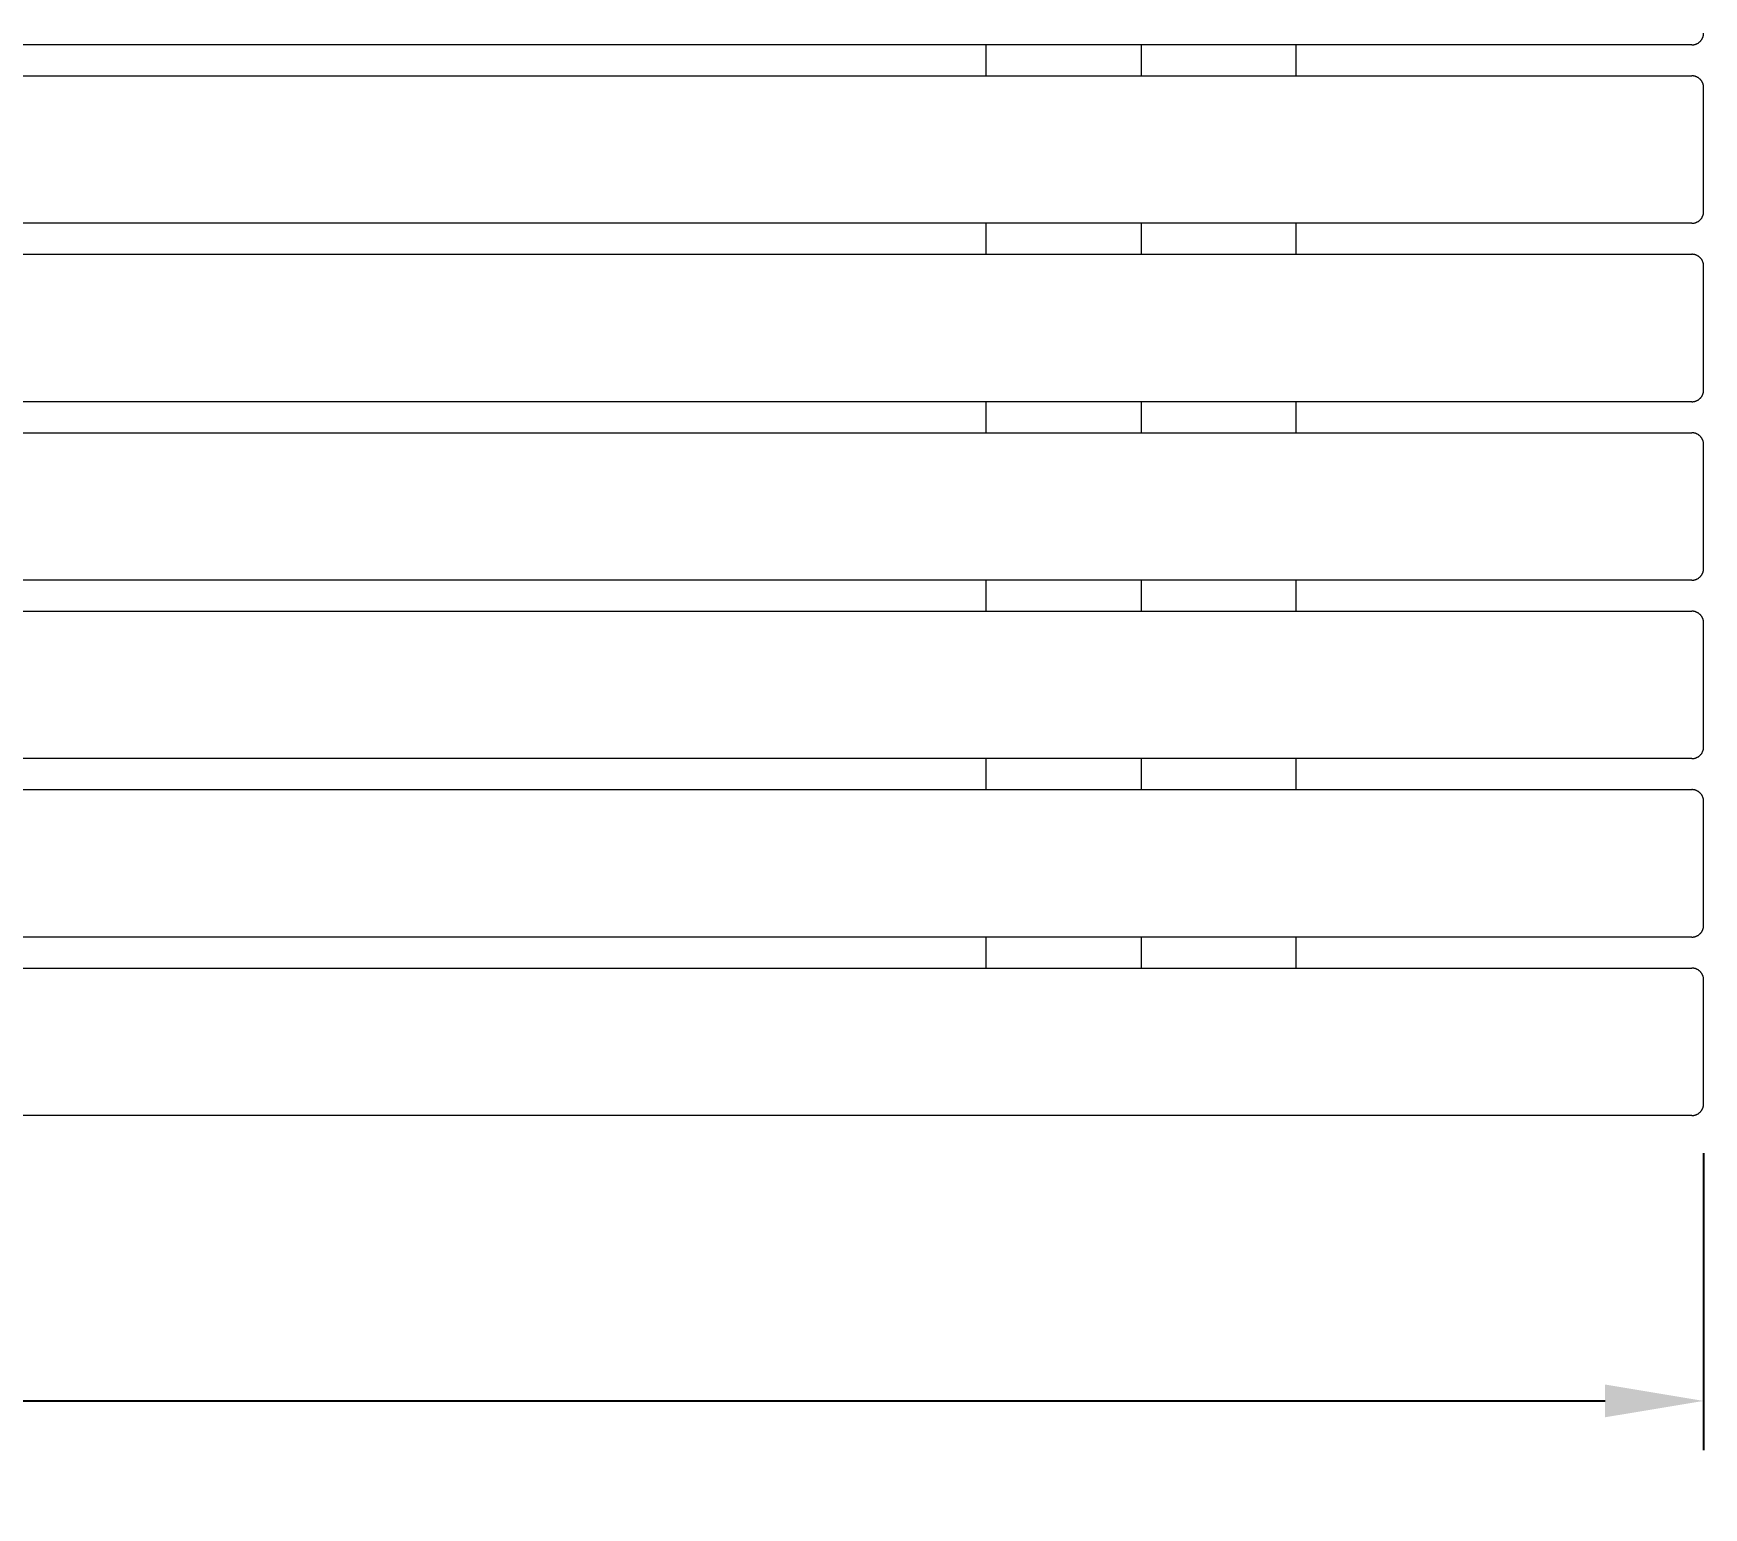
# Model space of a CAD drawing. Header units: inches. Extents: x -14 to 166, y -2 to 100.
# Drawn here: x 56.2 to 73.15, y -1.57 to 13.39 of the extents above; entities that cross this region are included whole.
import ezdxf

# ---------------------------------------------------------------- set-up
doc = ezdxf.new("R2010")
doc.units = ezdxf.units.IN
doc.layers.add('ZANO_R', color=7, linetype='Continuous', lineweight=0)
doc.layers.add('ZANO_W', color=1, linetype='Continuous', lineweight=0)
doc.styles.get("Standard").update_dxf_attribs({"font": 'arial.ttf'})
doc.dimstyles.new('amerykanie', dxfattribs={"dimtxt": 50, "dimasz": 50, "dimexe": 0.5, "dimexo": 0.5, "dimgap": 1, "dimtad": 1, "dimdec": 0, "dimzin": 0, "dimlunit": 5, "dimtxsty": 'Standard', "dimcen": 0.09, "dimclrd": 1, "dimclre": 1, "dimclrt": 1, "dimazin": 0, "dimtfac": 1, "dimtdec": 0, "dimtmove": 0, "dimatfit": 3, "dimfxl": 1, "dimtzin": 0, "dimarcsym": 1})

# ---------------------------------------------------------------- blocks, each defined once
blk = doc.blocks.new('*D371')
at = {"layer": 'ZANO_W', "color": 1, "lineweight": -2}
for p, q in [((2.28, 2.023), (2.28, -0.992)), ((73.146, 2.023), (73.146, -0.992)), ((3.28, -0.492), (72.146, -0.492))]:
    blk.add_line(p, q, dxfattribs=at)
at = {"layer": 'ZANO_W', "color": 1}
for points in [[(3.28, -0.325), (3.28, -0.658), (2.28, -0.492)], [(72.146, -0.658), (72.146, -0.325), (73.146, -0.492)]]:
    blk.add_solid(points, dxfattribs=at)
at = {"layer": 'ZANO_W', "color": 1, "insert": (37.713, 0.849), "char_height": 1.625, "attachment_point": 5}
blk.add_mtext('70 7/8', dxfattribs=at)

msp = doc.modelspace()

# ---------------------------------------------------------------- linework, layer by layer
at = {"layer": 'ZANO_R'}
for p, q in [((73.1462, 13.385), (73.14627, 13.38904)), ((73.02816, 13.27093), (2.39824, 13.27093)), ((65.8628, 13.27093), (65.8628, 12.95596)), ((67.4376, 13.27093), (67.4376, 12.95596)), ((69.01241, 12.95596), (69.01241, 13.27093)), ((73.02816, 13.27093), (73.03219, 13.27099)), ((73.03219, 13.27099), (73.03622, 13.2712)), ((73.03622, 13.2712), (73.04023, 13.27154)), ((73.04023, 13.27154), (73.04424, 13.27203)), ((73.04424, 13.27203), (73.04822, 13.27264)), ((73.04822, 13.27264), (73.05219, 13.2734)), ((73.05219, 13.2734), (73.05612, 13.27428)), ((73.05612, 13.27428), (73.06002, 13.27531)), ((73.06002, 13.27531), (73.06389, 13.27646)), ((73.06389, 13.27646), (73.06771, 13.27774)), ((73.06771, 13.27774), (73.07149, 13.27916)), ((73.07149, 13.27916), (73.07521, 13.2807)), ((73.07521, 13.2807), (73.07888, 13.28237)), ((73.07888, 13.28237), (73.08249, 13.28417)), ((73.08249, 13.28417), (73.08604, 13.28608)), ((73.08604, 13.28608), (73.08952, 13.28812)), ((73.08952, 13.28812), (73.09293, 13.29027)), ((73.09293, 13.29027), (73.09627, 13.29254)), ((73.09627, 13.29254), (73.09952, 13.29492)), ((73.09952, 13.29492), (73.10269, 13.29742)), ((73.10269, 13.29742), (73.10578, 13.30001)), ((73.10578, 13.30001), (73.10877, 13.30272)), ((73.10877, 13.30272), (73.11167, 13.30552)), ((73.11167, 13.30552), (73.11448, 13.30842)), ((73.11448, 13.30842), (73.11718, 13.31141)), ((73.11718, 13.31141), (73.11978, 13.3145)), ((73.11978, 13.3145), (73.12227, 13.31767)), ((73.12227, 13.31767), (73.12465, 13.32092)), ((73.12465, 13.32092), (73.12692, 13.32426)), ((73.12692, 13.32426), (73.12907, 13.32767)), ((73.12907, 13.32767), (73.13111, 13.33115)), ((73.13111, 13.33115), (73.13302, 13.3347)), ((73.13302, 13.3347), (73.13482, 13.33831)), ((73.13482, 13.33831), (73.13649, 13.34198)), ((73.13649, 13.34198), (73.13803, 13.34571)), ((73.13803, 13.34571), (73.13945, 13.34948)), ((73.13945, 13.34948), (73.14073, 13.35331)), ((73.14073, 13.35331), (73.14189, 13.35717)), ((73.14189, 13.35717), (73.14291, 13.36107)), ((73.14291, 13.36107), (73.1438, 13.36501)), ((73.1438, 13.36501), (73.14455, 13.36897)), ((73.14455, 13.36897), (73.14517, 13.37295)), ((73.14517, 13.37295), (73.14565, 13.37696)), ((73.14565, 13.37696), (73.14599, 13.38098)), ((73.14599, 13.38098), (73.1462, 13.385)), ((2.39824, 12.95596), (73.02816, 12.95596)), ((73.03219, 12.9559), (73.02816, 12.95596)), ((73.03622, 12.95569), (73.03219, 12.9559)), ((73.04023, 12.95535), (73.03622, 12.95569)), ((73.04424, 12.95486), (73.04023, 12.95535)), ((73.04822, 12.95425), (73.04424, 12.95486)), ((73.05219, 12.95349), (73.04822, 12.95425)), ((73.05612, 12.95261), (73.05219, 12.95349)), ((73.06002, 12.95158), (73.05612, 12.95261)), ((73.06389, 12.95043), (73.06002, 12.95158)), ((73.06771, 12.94915), (73.06389, 12.95043)), ((73.07149, 12.94773), (73.06771, 12.94915)), ((73.07521, 12.94619), (73.07149, 12.94773)), ((73.07888, 12.94452), (73.07521, 12.94619)), ((73.08249, 12.94272), (73.07888, 12.94452)), ((73.08604, 12.94081), (73.08249, 12.94272)), ((73.08952, 12.93877), (73.08604, 12.94081)), ((73.09293, 12.93662), (73.08952, 12.93877)), ((73.09627, 12.93435), (73.09293, 12.93662)), ((73.09952, 12.93197), (73.09627, 12.93435)), ((73.10269, 12.92947), (73.09952, 12.93197)), ((73.10578, 12.92688), (73.10269, 12.92947)), ((73.10877, 12.92417), (73.10578, 12.92688)), ((73.11167, 12.92137), (73.10877, 12.92417)), ((73.11448, 12.91847), (73.11167, 12.92137)), ((73.11718, 12.91548), (73.11448, 12.91847)), ((73.11978, 12.91239), (73.11718, 12.91548)), ((73.12227, 12.90922), (73.11978, 12.91239)), ((73.12465, 12.90597), (73.12227, 12.90922)), ((73.12692, 12.90263), (73.12465, 12.90597)), ((73.12907, 12.89922), (73.12692, 12.90263)), ((73.13111, 12.89574), (73.12907, 12.89922)), ((73.13302, 12.89219), (73.13111, 12.89574)), ((73.13482, 12.88858), (73.13302, 12.89219)), ((73.13649, 12.88491), (73.13482, 12.88858)), ((73.13803, 12.88118), (73.13649, 12.88491)), ((73.13945, 12.87741), (73.13803, 12.88118)), ((73.14073, 12.87358), (73.13945, 12.87741)), ((73.14189, 12.86972), (73.14073, 12.87358)), ((73.14291, 12.86582), (73.14189, 12.86972)), ((73.1438, 12.86188), (73.14291, 12.86582)), ((73.14455, 12.85792), (73.1438, 12.86188)), ((73.14517, 12.85394), (73.14455, 12.85792)), ((73.14565, 12.84993), (73.14517, 12.85394)), ((73.14599, 12.84591), (73.14565, 12.84993)), ((73.1462, 12.84189), (73.14599, 12.84591)), ((73.14627, 12.83785), (73.1462, 12.84189)), ((73.14627, 11.57801), (73.14627, 12.83785)), ((73.13302, 11.52367), (73.13482, 11.52729)), ((73.13482, 11.52729), (73.13649, 11.53096)), ((73.13649, 11.53096), (73.13803, 11.53468)), ((73.13803, 11.53468), (73.13945, 11.53846)), ((73.13945, 11.53846), (73.14073, 11.54228)), ((73.14073, 11.54228), (73.14189, 11.54615)), ((73.14189, 11.54615), (73.14291, 11.55005)), ((73.14291, 11.55005), (73.1438, 11.55398)), ((73.1438, 11.55398), (73.14455, 11.55794)), ((73.14455, 11.55794), (73.14517, 11.56193)), ((73.14517, 11.56193), (73.14565, 11.56593)), ((73.14565, 11.56593), (73.14599, 11.56995)), ((73.14599, 11.56995), (73.1462, 11.57398)), ((73.1462, 11.57398), (73.14627, 11.57801)), ((73.02816, 11.4599), (2.39824, 11.4599)), ((65.8628, 11.4599), (65.8628, 11.14494)), ((67.4376, 11.4599), (67.4376, 11.14494)), ((69.01241, 11.14494), (69.01241, 11.4599)), ((73.02816, 11.4599), (73.03219, 11.45997)), ((73.03219, 11.45997), (73.03622, 11.46018)), ((73.03622, 11.46018), (73.04023, 11.46052)), ((73.04023, 11.46052), (73.04424, 11.461)), ((73.04424, 11.461), (73.04822, 11.46162)), ((73.04822, 11.46162), (73.05219, 11.46237)), ((73.05219, 11.46237), (73.05612, 11.46326)), ((73.05612, 11.46326), (73.06002, 11.46428)), ((73.06002, 11.46428), (73.06389, 11.46544)), ((73.06389, 11.46544), (73.06771, 11.46672)), ((73.06771, 11.46672), (73.07149, 11.46814)), ((73.07149, 11.46814), (73.07521, 11.46968)), ((73.07521, 11.46968), (73.07888, 11.47135)), ((73.07888, 11.47135), (73.08249, 11.47314)), ((73.08249, 11.47314), (73.08604, 11.47506)), ((73.08604, 11.47506), (73.08952, 11.4771)), ((73.08952, 11.4771), (73.09293, 11.47925)), ((73.09293, 11.47925), (73.09627, 11.48152)), ((73.09627, 11.48152), (73.09952, 11.4839)), ((73.09952, 11.4839), (73.10269, 11.48639)), ((73.10269, 11.48639), (73.10578, 11.48899)), ((73.10578, 11.48899), (73.10877, 11.49169)), ((73.10877, 11.49169), (73.11167, 11.4945)), ((73.11167, 11.4945), (73.11448, 11.4974)), ((73.11448, 11.4974), (73.11718, 11.50039)), ((73.11718, 11.50039), (73.11978, 11.50347)), ((73.11978, 11.50347), (73.12227, 11.50665)), ((73.12227, 11.50665), (73.12465, 11.5099)), ((73.12465, 11.5099), (73.12692, 11.51323)), ((73.12692, 11.51323), (73.12907, 11.51664)), ((73.12907, 11.51664), (73.13111, 11.52012)), ((73.13111, 11.52012), (73.13302, 11.52367)), ((2.39824, 11.14494), (73.02816, 11.14494)), ((73.03219, 11.14487), (73.02816, 11.14494)), ((73.03622, 11.14467), (73.03219, 11.14487)), ((73.04023, 11.14432), (73.03622, 11.14467)), ((73.04424, 11.14384), (73.04023, 11.14432)), ((73.04822, 11.14322), (73.04424, 11.14384)), ((73.05219, 11.14247), (73.04822, 11.14322)), ((73.05612, 11.14158), (73.05219, 11.14247)), ((73.06002, 11.14056), (73.05612, 11.14158)), ((73.06389, 11.13941), (73.06002, 11.14056)), ((73.06771, 11.13812), (73.06389, 11.13941)), ((73.07149, 11.13671), (73.06771, 11.13812)), ((73.07521, 11.13516), (73.07149, 11.13671)), ((73.07888, 11.13349), (73.07521, 11.13516)), ((73.08249, 11.1317), (73.07888, 11.13349)), ((73.08604, 11.12978), (73.08249, 11.1317)), ((73.08952, 11.12775), (73.08604, 11.12978)), ((73.09293, 11.12559), (73.08952, 11.12775)), ((73.09627, 11.12332), (73.09293, 11.12559)), ((73.09952, 11.12094), (73.09627, 11.12332)), ((73.10269, 11.11845), (73.09952, 11.12094)), ((73.10578, 11.11585), (73.10269, 11.11845)), ((73.10877, 11.11315), (73.10578, 11.11585)), ((73.11167, 11.11035), (73.10877, 11.11315)), ((73.11448, 11.10745), (73.11167, 11.11035)), ((73.11718, 11.10445), (73.11448, 11.10745)), ((73.11978, 11.10137), (73.11718, 11.10445)), ((73.12227, 11.0982), (73.11978, 11.10137)), ((73.12465, 11.09494), (73.12227, 11.0982)), ((73.12692, 11.09161), (73.12465, 11.09494)), ((73.12907, 11.0882), (73.12692, 11.09161)), ((73.13111, 11.08472), (73.12907, 11.0882)), ((73.13302, 11.08117), (73.13111, 11.08472)), ((73.13482, 11.07756), (73.13302, 11.08117)), ((73.13649, 11.07389), (73.13482, 11.07756)), ((73.13803, 11.07016), (73.13649, 11.07389)), ((73.13945, 11.06638), (73.13803, 11.07016)), ((73.14073, 11.06256), (73.13945, 11.06638)), ((73.14189, 11.0587), (73.14073, 11.06256)), ((73.14291, 11.0548), (73.14189, 11.0587)), ((73.1438, 11.05086), (73.14291, 11.0548)), ((73.14455, 11.0469), (73.1438, 11.05086)), ((73.14517, 11.04291), (73.14455, 11.0469)), ((73.14565, 11.03891), (73.14517, 11.04291)), ((73.14599, 11.03489), (73.14565, 11.03891)), ((73.1462, 11.03086), (73.14599, 11.03489)), ((73.14627, 11.02683), (73.1462, 11.03086)), ((73.14627, 9.76699), (73.14627, 11.02683)), ((73.07888, 9.66033), (73.08249, 9.66212)), ((73.08249, 9.66212), (73.08604, 9.66404)), ((73.08604, 9.66404), (73.08952, 9.66607)), ((73.08952, 9.66607), (73.09293, 9.66823)), ((73.09293, 9.66823), (73.09627, 9.6705)), ((73.09627, 9.6705), (73.09952, 9.67288)), ((73.09952, 9.67288), (73.10269, 9.67537)), ((73.10269, 9.67537), (73.10578, 9.67797)), ((73.10578, 9.67797), (73.10877, 9.68067)), ((73.10877, 9.68067), (73.11167, 9.68347)), ((73.11167, 9.68347), (73.11448, 9.68637)), ((73.11448, 9.68637), (73.11718, 9.68937)), ((73.11718, 9.68937), (73.11978, 9.69245)), ((73.11978, 9.69245), (73.12227, 9.69562)), ((73.12227, 9.69562), (73.12465, 9.69888)), ((73.12465, 9.69888), (73.12692, 9.70221)), ((73.12692, 9.70221), (73.12907, 9.70562)), ((73.12907, 9.70562), (73.13111, 9.7091)), ((73.13111, 9.7091), (73.13302, 9.71265)), ((73.13302, 9.71265), (73.13482, 9.71626)), ((73.13482, 9.71626), (73.13649, 9.71993)), ((73.13649, 9.71993), (73.13803, 9.72366)), ((73.13803, 9.72366), (73.13945, 9.72744)), ((73.13945, 9.72744), (73.14073, 9.73126)), ((73.14073, 9.73126), (73.14189, 9.73512)), ((73.14189, 9.73512), (73.14291, 9.73902)), ((73.14291, 9.73902), (73.1438, 9.74296)), ((73.1438, 9.74296), (73.14455, 9.74692)), ((73.14455, 9.74692), (73.14517, 9.75091)), ((73.14517, 9.75091), (73.14565, 9.75491)), ((73.14565, 9.75491), (73.14599, 9.75893)), ((73.14599, 9.75893), (73.1462, 9.76296)), ((73.1462, 9.76296), (73.14627, 9.76699)), ((73.02816, 9.64888), (2.39824, 9.64888)), ((65.8628, 9.64888), (65.8628, 9.33392)), ((67.4376, 9.64888), (67.4376, 9.33392)), ((69.01241, 9.33392), (69.01241, 9.64888)), ((73.02816, 9.64888), (73.03219, 9.64895)), ((73.03219, 9.64895), (73.03622, 9.64915)), ((73.03622, 9.64915), (73.04023, 9.6495)), ((73.04023, 9.6495), (73.04424, 9.64998)), ((73.04424, 9.64998), (73.04822, 9.6506)), ((73.04822, 9.6506), (73.05219, 9.65135)), ((73.05219, 9.65135), (73.05612, 9.65224)), ((73.05612, 9.65224), (73.06002, 9.65326)), ((73.06002, 9.65326), (73.06389, 9.65441)), ((73.06389, 9.65441), (73.06771, 9.6557)), ((73.06771, 9.6557), (73.07149, 9.65711)), ((73.07149, 9.65711), (73.07521, 9.65866)), ((73.07521, 9.65866), (73.07888, 9.66033)), ((2.39824, 9.33392), (73.02816, 9.33392)), ((73.03219, 9.33385), (73.02816, 9.33392)), ((73.03622, 9.33364), (73.03219, 9.33385)), ((73.04023, 9.3333), (73.03622, 9.33364)), ((73.04424, 9.33282), (73.04023, 9.3333)), ((73.04822, 9.3322), (73.04424, 9.33282)), ((73.05219, 9.33145), (73.04822, 9.3322)), ((73.05612, 9.33056), (73.05219, 9.33145)), ((73.06002, 9.32954), (73.05612, 9.33056)), ((73.06389, 9.32838), (73.06002, 9.32954)), ((73.06771, 9.3271), (73.06389, 9.32838)), ((73.07149, 9.32568), (73.06771, 9.3271)), ((73.07521, 9.32414), (73.07149, 9.32568)), ((73.07888, 9.32247), (73.07521, 9.32414)), ((73.08249, 9.32068), (73.07888, 9.32247)), ((73.08604, 9.31876), (73.08249, 9.32068)), ((73.08952, 9.31672), (73.08604, 9.31876)), ((73.09293, 9.31457), (73.08952, 9.31672)), ((73.09627, 9.3123), (73.09293, 9.31457)), ((73.09952, 9.30992), (73.09627, 9.3123)), ((73.10269, 9.30743), (73.09952, 9.30992)), ((73.10578, 9.30483), (73.10269, 9.30743)), ((73.10877, 9.30213), (73.10578, 9.30483)), ((73.11167, 9.29932), (73.10877, 9.30213)), ((73.11448, 9.29642), (73.11167, 9.29932)), ((73.11718, 9.29343), (73.11448, 9.29642)), ((73.11978, 9.29035), (73.11718, 9.29343)), ((73.12227, 9.28717), (73.11978, 9.29035)), ((73.12465, 9.28392), (73.12227, 9.28717)), ((73.12692, 9.28058), (73.12465, 9.28392)), ((73.12907, 9.27718), (73.12692, 9.28058)), ((73.13111, 9.27369), (73.12907, 9.27718)), ((73.13302, 9.27015), (73.13111, 9.27369)), ((73.13482, 9.26653), (73.13302, 9.27015)), ((73.13649, 9.26286), (73.13482, 9.26653)), ((73.13803, 9.25914), (73.13649, 9.26286)), ((73.13945, 9.25536), (73.13803, 9.25914)), ((73.14073, 9.25154), (73.13945, 9.25536)), ((73.14189, 9.24767), (73.14073, 9.25154)), ((73.14291, 9.24377), (73.14189, 9.24767)), ((73.1438, 9.23984), (73.14291, 9.24377)), ((73.14455, 9.23588), (73.1438, 9.23984)), ((73.14517, 9.23189), (73.14455, 9.23588)), ((73.14565, 9.22789), (73.14517, 9.23189)), ((73.14599, 9.22387), (73.14565, 9.22789)), ((73.1462, 9.21984), (73.14599, 9.22387)), ((73.14627, 9.21581), (73.1462, 9.21984)), ((73.14627, 7.95596), (73.14627, 9.21581)), ((73.02816, 7.83785), (2.39824, 7.83785)), ((65.8628, 7.83785), (65.8628, 7.52289)), ((67.4376, 7.83785), (67.4376, 7.52289)), ((69.01241, 7.52289), (69.01241, 7.83785)), ((73.02816, 7.83785), (73.03219, 7.83792)), ((73.03219, 7.83792), (73.03622, 7.83813)), ((73.03622, 7.83813), (73.04023, 7.83847)), ((73.04023, 7.83847), (73.04424, 7.83895)), ((73.04424, 7.83895), (73.04822, 7.83957)), ((73.04822, 7.83957), (73.05219, 7.84032)), ((73.05219, 7.84032), (73.05612, 7.84121)), ((73.05612, 7.84121), (73.06002, 7.84223)), ((73.06002, 7.84223), (73.06389, 7.84339)), ((73.06389, 7.84339), (73.06771, 7.84467)), ((73.06771, 7.84467), (73.07149, 7.84609)), ((73.07149, 7.84609), (73.07521, 7.84763)), ((73.07521, 7.84763), (73.07888, 7.8493)), ((73.07888, 7.8493), (73.08249, 7.8511)), ((73.08249, 7.8511), (73.08604, 7.85301)), ((73.08604, 7.85301), (73.08952, 7.85505)), ((73.08952, 7.85505), (73.09293, 7.8572)), ((73.09293, 7.8572), (73.09627, 7.85947)), ((73.09627, 7.85947), (73.09952, 7.86185)), ((73.09952, 7.86185), (73.10269, 7.86435)), ((73.10269, 7.86435), (73.10578, 7.86694)), ((73.10578, 7.86694), (73.10877, 7.86965)), ((73.10877, 7.86965), (73.11167, 7.87245)), ((73.11167, 7.87245), (73.11448, 7.87535)), ((73.11448, 7.87535), (73.11718, 7.87834)), ((73.11718, 7.87834), (73.11978, 7.88143)), ((73.11978, 7.88143), (73.12227, 7.8846)), ((73.12227, 7.8846), (73.12465, 7.88785)), ((73.12465, 7.88785), (73.12692, 7.89119)), ((73.12692, 7.89119), (73.12907, 7.8946)), ((73.12907, 7.8946), (73.13111, 7.89808)), ((73.13111, 7.89808), (73.13302, 7.90163)), ((73.13302, 7.90163), (73.13482, 7.90524)), ((73.13482, 7.90524), (73.13649, 7.90891)), ((73.13649, 7.90891), (73.13803, 7.91264)), ((73.13803, 7.91264), (73.13945, 7.91641)), ((73.13945, 7.91641), (73.14073, 7.92023)), ((73.14073, 7.92023), (73.14189, 7.9241)), ((73.14189, 7.9241), (73.14291, 7.928)), ((73.14291, 7.928), (73.1438, 7.93193)), ((73.1438, 7.93193), (73.14455, 7.9359)), ((73.14455, 7.9359), (73.14517, 7.93988)), ((73.14517, 7.93988), (73.14565, 7.94389)), ((73.14565, 7.94389), (73.14599, 7.9479)), ((73.14599, 7.9479), (73.1462, 7.95193)), ((73.1462, 7.95193), (73.14627, 7.95596)), ((2.39824, 7.52289), (73.02816, 7.52289)), ((73.03219, 7.52283), (73.02816, 7.52289)), ((73.03622, 7.52262), (73.03219, 7.52283)), ((73.04023, 7.52227), (73.03622, 7.52262)), ((73.04424, 7.52179), (73.04023, 7.52227)), ((73.04822, 7.52118), (73.04424, 7.52179)), ((73.05219, 7.52042), (73.04822, 7.52118)), ((73.05612, 7.51954), (73.05219, 7.52042)), ((73.06002, 7.51851), (73.05612, 7.51954)), ((73.06389, 7.51736), (73.06002, 7.51851)), ((73.06771, 7.51607), (73.06389, 7.51736)), ((73.07149, 7.51466), (73.06771, 7.51607)), ((73.07521, 7.51312), (73.07149, 7.51466)), ((73.07888, 7.51145), (73.07521, 7.51312)), ((73.08249, 7.50965), (73.07888, 7.51145)), ((73.08604, 7.50774), (73.08249, 7.50965)), ((73.08952, 7.5057), (73.08604, 7.50774)), ((73.09293, 7.50355), (73.08952, 7.5057)), ((73.09627, 7.50128), (73.09293, 7.50355)), ((73.09952, 7.49889), (73.09627, 7.50128)), ((73.10269, 7.4964), (73.09952, 7.49889)), ((73.10578, 7.4938), (73.10269, 7.4964)), ((73.10877, 7.4911), (73.10578, 7.4938)), ((73.11167, 7.4883), (73.10877, 7.4911)), ((73.11448, 7.4854), (73.11167, 7.4883)), ((73.11718, 7.48241), (73.11448, 7.4854)), ((73.11978, 7.47932), (73.11718, 7.48241)), ((73.12227, 7.47615), (73.11978, 7.47932)), ((73.12465, 7.4729), (73.12227, 7.47615)), ((73.12692, 7.46956), (73.12465, 7.4729)), ((73.12907, 7.46615), (73.12692, 7.46956)), ((73.13111, 7.46267), (73.12907, 7.46615)), ((73.13302, 7.45912), (73.13111, 7.46267)), ((73.13482, 7.45551), (73.13302, 7.45912)), ((73.13649, 7.45184), (73.13482, 7.45551)), ((73.13803, 7.44811), (73.13649, 7.45184)), ((73.13945, 7.44434), (73.13803, 7.44811)), ((73.14073, 7.44051), (73.13945, 7.44434)), ((73.14189, 7.43665), (73.14073, 7.44051)), ((73.14291, 7.43275), (73.14189, 7.43665)), ((73.1438, 7.42881), (73.14291, 7.43275)), ((73.14455, 7.42485), (73.1438, 7.42881)), ((73.14517, 7.42087), (73.14455, 7.42485)), ((73.14565, 7.41686), (73.14517, 7.42087)), ((73.14599, 7.41284), (73.14565, 7.41686)), ((73.1462, 7.40882), (73.14599, 7.41284)), ((73.14627, 7.40478), (73.1462, 7.40882)), ((73.14627, 6.14494), (73.14627, 7.40478)), ((73.13649, 6.09789), (73.13803, 6.10161)), ((73.13803, 6.10161), (73.13945, 6.10539)), ((73.13945, 6.10539), (73.14073, 6.10921)), ((73.14073, 6.10921), (73.14189, 6.11308)), ((73.14189, 6.11308), (73.14291, 6.11698)), ((73.14291, 6.11698), (73.1438, 6.12091)), ((73.1438, 6.12091), (73.14455, 6.12487)), ((73.14455, 6.12487), (73.14517, 6.12886)), ((73.14517, 6.12886), (73.14565, 6.13286)), ((73.14565, 6.13286), (73.14599, 6.13688)), ((73.14599, 6.13688), (73.1462, 6.14091)), ((73.1462, 6.14091), (73.14627, 6.14494)), ((73.02816, 6.02683), (2.39824, 6.02683)), ((65.8628, 6.02683), (65.8628, 5.71187)), ((67.4376, 6.02683), (67.4376, 5.71187)), ((69.01241, 5.71187), (69.01241, 6.02683)), ((73.02816, 6.02683), (73.03219, 6.0269)), ((73.03219, 6.0269), (73.03622, 6.02711)), ((73.03622, 6.02711), (73.04023, 6.02745)), ((73.04023, 6.02745), (73.04424, 6.02793)), ((73.04424, 6.02793), (73.04822, 6.02855)), ((73.04822, 6.02855), (73.05219, 6.0293)), ((73.05219, 6.0293), (73.05612, 6.03019)), ((73.05612, 6.03019), (73.06002, 6.03121)), ((73.06002, 6.03121), (73.06389, 6.03237)), ((73.06389, 6.03237), (73.06771, 6.03365)), ((73.06771, 6.03365), (73.07149, 6.03507)), ((73.07149, 6.03507), (73.07521, 6.03661)), ((73.07521, 6.03661), (73.07888, 6.03828)), ((73.07888, 6.03828), (73.08249, 6.04007)), ((73.08249, 6.04007), (73.08604, 6.04199)), ((73.08604, 6.04199), (73.08952, 6.04403)), ((73.08952, 6.04403), (73.09293, 6.04618)), ((73.09293, 6.04618), (73.09627, 6.04845)), ((73.09627, 6.04845), (73.09952, 6.05083)), ((73.09952, 6.05083), (73.10269, 6.05332)), ((73.10269, 6.05332), (73.10578, 6.05592)), ((73.10578, 6.05592), (73.10877, 6.05862)), ((73.10877, 6.05862), (73.11167, 6.06142)), ((73.11167, 6.06142), (73.11448, 6.06432)), ((73.11448, 6.06432), (73.11718, 6.06732)), ((73.11718, 6.06732), (73.11978, 6.0704)), ((73.11978, 6.0704), (73.12227, 6.07357)), ((73.12227, 6.07357), (73.12465, 6.07683)), ((73.12465, 6.07683), (73.12692, 6.08016)), ((73.12692, 6.08016), (73.12907, 6.08357)), ((73.12907, 6.08357), (73.13111, 6.08705)), ((73.13111, 6.08705), (73.13302, 6.0906)), ((73.13302, 6.0906), (73.13482, 6.09421)), ((73.13482, 6.09421), (73.13649, 6.09789)), ((2.39824, 5.71187), (73.02816, 5.71187)), ((73.03219, 5.7118), (73.02816, 5.71187)), ((73.03622, 5.71159), (73.03219, 5.7118)), ((73.04023, 5.71125), (73.03622, 5.71159)), ((73.04424, 5.71077), (73.04023, 5.71125)), ((73.04822, 5.71015), (73.04424, 5.71077)), ((73.05219, 5.7094), (73.04822, 5.71015)), ((73.05612, 5.70851), (73.05219, 5.7094)), ((73.06002, 5.70749), (73.05612, 5.70851)), ((73.06389, 5.70634), (73.06002, 5.70749)), ((73.06771, 5.70505), (73.06389, 5.70634)), ((73.07149, 5.70364), (73.06771, 5.70505)), ((73.07521, 5.70209), (73.07149, 5.70364)), ((73.07888, 5.70042), (73.07521, 5.70209)), ((73.08249, 5.69863), (73.07888, 5.70042)), ((73.08604, 5.69671), (73.08249, 5.69863)), ((73.08952, 5.69468), (73.08604, 5.69671)), ((73.09293, 5.69252), (73.08952, 5.69468)), ((73.09627, 5.69025), (73.09293, 5.69252)), ((73.09952, 5.68787), (73.09627, 5.69025)), ((73.10269, 5.68538), (73.09952, 5.68787)), ((73.10578, 5.68278), (73.10269, 5.68538)), ((73.10877, 5.68008), (73.10578, 5.68278)), ((73.11167, 5.67728), (73.10877, 5.68008)), ((73.11448, 5.67438), (73.11167, 5.67728)), ((73.11718, 5.67138), (73.11448, 5.67438)), ((73.11978, 5.6683), (73.11718, 5.67138)), ((73.12227, 5.66513), (73.11978, 5.6683)), ((73.12465, 5.66187), (73.12227, 5.66513)), ((73.12692, 5.65854), (73.12465, 5.66187)), ((73.12907, 5.65513), (73.12692, 5.65854)), ((73.13111, 5.65165), (73.12907, 5.65513)), ((73.13302, 5.6481), (73.13111, 5.65165)), ((73.13482, 5.64449), (73.13302, 5.6481)), ((73.13649, 5.64082), (73.13482, 5.64449)), ((73.13803, 5.63709), (73.13649, 5.64082)), ((73.13945, 5.63331), (73.13803, 5.63709)), ((73.14073, 5.62949), (73.13945, 5.63331)), ((73.14189, 5.62563), (73.14073, 5.62949)), ((73.14291, 5.62172), (73.14189, 5.62563)), ((73.1438, 5.61779), (73.14291, 5.62172)), ((73.14455, 5.61383), (73.1438, 5.61779)), ((73.14517, 5.60984), (73.14455, 5.61383)), ((73.14565, 5.60584), (73.14517, 5.60984)), ((73.14599, 5.60182), (73.14565, 5.60584)), ((73.1462, 5.59779), (73.14599, 5.60182)), ((73.14627, 5.59376), (73.1462, 5.59779)), ((73.14627, 4.33392), (73.14627, 5.59376)), ((73.09293, 4.23516), (73.09627, 4.23743)), ((73.09627, 4.23743), (73.09952, 4.23981)), ((73.09952, 4.23981), (73.10269, 4.2423)), ((73.10269, 4.2423), (73.10578, 4.2449)), ((73.10578, 4.2449), (73.10877, 4.2476)), ((73.10877, 4.2476), (73.11167, 4.2504)), ((73.11167, 4.2504), (73.11448, 4.2533)), ((73.11448, 4.2533), (73.11718, 4.2563)), ((73.11718, 4.2563), (73.11978, 4.25938)), ((73.11978, 4.25938), (73.12227, 4.26255)), ((73.12227, 4.26255), (73.12465, 4.26581)), ((73.12465, 4.26581), (73.12692, 4.26914)), ((73.12692, 4.26914), (73.12907, 4.27255)), ((73.12907, 4.27255), (73.13111, 4.27603)), ((73.13111, 4.27603), (73.13302, 4.27958)), ((73.13302, 4.27958), (73.13482, 4.28319)), ((73.13482, 4.28319), (73.13649, 4.28686)), ((73.13649, 4.28686), (73.13803, 4.29059)), ((73.13803, 4.29059), (73.13945, 4.29436)), ((73.13945, 4.29436), (73.14073, 4.29819)), ((73.14073, 4.29819), (73.14189, 4.30205)), ((73.14189, 4.30205), (73.14291, 4.30595)), ((73.14291, 4.30595), (73.1438, 4.30989)), ((73.1438, 4.30989), (73.14455, 4.31385)), ((73.14455, 4.31385), (73.14517, 4.31783)), ((73.14517, 4.31783), (73.14565, 4.32184)), ((73.14565, 4.32184), (73.14599, 4.32586)), ((73.14599, 4.32586), (73.1462, 4.32989)), ((73.1462, 4.32989), (73.14627, 4.33392)), ((73.02816, 4.21581), (2.39824, 4.21581)), ((65.8628, 4.21581), (65.8628, 3.90085)), ((67.4376, 4.21581), (67.4376, 3.90085)), ((69.01241, 3.90085), (69.01241, 4.21581)), ((73.02816, 4.21581), (73.03219, 4.21588)), ((73.03219, 4.21588), (73.03622, 4.21608)), ((73.03622, 4.21608), (73.04023, 4.21643)), ((73.04023, 4.21643), (73.04424, 4.21691)), ((73.04424, 4.21691), (73.04822, 4.21752)), ((73.04822, 4.21752), (73.05219, 4.21828)), ((73.05219, 4.21828), (73.05612, 4.21917)), ((73.05612, 4.21917), (73.06002, 4.22019)), ((73.06002, 4.22019), (73.06389, 4.22134)), ((73.06389, 4.22134), (73.06771, 4.22263)), ((73.06771, 4.22263), (73.07149, 4.22404)), ((73.07149, 4.22404), (73.07521, 4.22559)), ((73.07521, 4.22559), (73.07888, 4.22726)), ((73.07888, 4.22726), (73.08249, 4.22905)), ((73.08249, 4.22905), (73.08604, 4.23097)), ((73.08604, 4.23097), (73.08952, 4.233)), ((73.08952, 4.233), (73.09293, 4.23516)), ((2.39824, 3.90085), (73.02816, 3.90085)), ((73.03219, 3.90078), (73.02816, 3.90085)), ((73.03622, 3.90057), (73.03219, 3.90078)), ((73.04023, 3.90023), (73.03622, 3.90057)), ((73.04424, 3.89975), (73.04023, 3.90023)), ((73.04822, 3.89913), (73.04424, 3.89975)), ((73.05219, 3.89838), (73.04822, 3.89913)), ((73.05612, 3.89749), (73.05219, 3.89838)), ((73.06002, 3.89647), (73.05612, 3.89749)), ((73.06389, 3.89531), (73.06002, 3.89647)), ((73.06771, 3.89403), (73.06389, 3.89531)), ((73.07149, 3.89261), (73.06771, 3.89403)), ((73.07521, 3.89107), (73.07149, 3.89261)), ((73.07888, 3.8894), (73.07521, 3.89107)), ((73.08249, 3.8876), (73.07888, 3.8894)), ((73.08604, 3.88569), (73.08249, 3.8876)), ((73.08952, 3.88365), (73.08604, 3.88569)), ((73.09293, 3.8815), (73.08952, 3.88365)), ((73.09627, 3.87923), (73.09293, 3.8815)), ((73.09952, 3.87685), (73.09627, 3.87923)), ((73.10269, 3.87436), (73.09952, 3.87685)), ((73.10578, 3.87176), (73.10269, 3.87436)), ((73.10877, 3.86906), (73.10578, 3.87176)), ((73.11167, 3.86625), (73.10877, 3.86906)), ((73.11448, 3.86335), (73.11167, 3.86625)), ((73.11718, 3.86036), (73.11448, 3.86335)), ((73.11978, 3.85727), (73.11718, 3.86036)), ((73.12227, 3.8541), (73.11978, 3.85727)), ((73.12465, 3.85085), (73.12227, 3.8541)), ((73.12692, 3.84751), (73.12465, 3.85085)), ((73.12907, 3.8441), (73.12692, 3.84751)), ((73.13111, 3.84062), (73.12907, 3.8441)), ((73.13302, 3.83707), (73.13111, 3.84062)), ((73.13482, 3.83346), (73.13302, 3.83707)), ((73.13649, 3.82979), (73.13482, 3.83346)), ((73.13803, 3.82607), (73.13649, 3.82979)), ((73.13945, 3.82229), (73.13803, 3.82607)), ((73.14073, 3.81847), (73.13945, 3.82229)), ((73.14189, 3.8146), (73.14073, 3.81847)), ((73.14291, 3.8107), (73.14189, 3.8146)), ((73.1438, 3.80677), (73.14291, 3.8107)), ((73.14455, 3.8028), (73.1438, 3.80677)), ((73.14517, 3.79882), (73.14455, 3.8028)), ((73.14565, 3.79481), (73.14517, 3.79882)), ((73.14599, 3.7908), (73.14565, 3.79481)), ((73.1462, 3.78677), (73.14599, 3.7908)), ((73.14627, 3.78274), (73.1462, 3.78677)), ((73.14627, 2.52289), (73.14627, 3.78274)), ((73.02816, 2.40478), (2.39824, 2.40478)), ((73.02816, 2.40478), (73.03219, 2.40485)), ((73.03219, 2.40485), (73.03622, 2.40506)), ((73.03622, 2.40506), (73.04023, 2.4054)), ((73.04023, 2.4054), (73.04424, 2.40588)), ((73.04424, 2.40588), (73.04822, 2.4065)), ((73.04822, 2.4065), (73.05219, 2.40725)), ((73.05219, 2.40725), (73.05612, 2.40814)), ((73.05612, 2.40814), (73.06002, 2.40916)), ((73.06002, 2.40916), (73.06389, 2.41032)), ((73.06389, 2.41032), (73.06771, 2.4116)), ((73.06771, 2.4116), (73.07149, 2.41302)), ((73.07149, 2.41302), (73.07521, 2.41456)), ((73.07521, 2.41456), (73.07888, 2.41623)), ((73.07888, 2.41623), (73.08249, 2.41803)), ((73.08249, 2.41803), (73.08604, 2.41994)), ((73.08604, 2.41994), (73.08952, 2.42198)), ((73.08952, 2.42198), (73.09293, 2.42413)), ((73.09293, 2.42413), (73.09627, 2.4264)), ((73.09627, 2.4264), (73.09952, 2.42878)), ((73.09952, 2.42878), (73.10269, 2.43127)), ((73.10269, 2.43127), (73.10578, 2.43387)), ((73.10578, 2.43387), (73.10877, 2.43657)), ((73.10877, 2.43657), (73.11167, 2.43938)), ((73.11167, 2.43938), (73.11448, 2.44228)), ((73.11448, 2.44228), (73.11718, 2.44527)), ((73.11718, 2.44527), (73.11978, 2.44836)), ((73.11978, 2.44836), (73.12227, 2.45153)), ((73.12227, 2.45153), (73.12465, 2.45478)), ((73.12465, 2.45478), (73.12692, 2.45812)), ((73.12692, 2.45812), (73.12907, 2.46153)), ((73.12907, 2.46153), (73.13111, 2.46501)), ((73.13111, 2.46501), (73.13302, 2.46856)), ((73.13302, 2.46856), (73.13482, 2.47217)), ((73.13482, 2.47217), (73.13649, 2.47584)), ((73.13649, 2.47584), (73.13803, 2.47956)), ((73.13803, 2.47956), (73.13945, 2.48334)), ((73.13945, 2.48334), (73.14073, 2.48716)), ((73.14073, 2.48716), (73.14189, 2.49103)), ((73.14189, 2.49103), (73.14291, 2.49493)), ((73.14291, 2.49493), (73.1438, 2.49886)), ((73.1438, 2.49886), (73.14455, 2.50283)), ((73.14455, 2.50283), (73.14517, 2.50681)), ((73.14517, 2.50681), (73.14565, 2.51082)), ((73.14565, 2.51082), (73.14599, 2.51483)), ((73.14599, 2.51483), (73.1462, 2.51886)), ((73.1462, 2.51886), (73.14627, 2.52289))]:
    msp.add_line(p, q, dxfattribs=at)

# ---------------------------------------------------------------- dimensions: what is measured, and where the dimension line sits
at = {"layer": 'ZANO_W'}
dim = msp.add_linear_dim(base=(73.14627, -0.49154), p1=(2.28013, 2.52289), p2=(73.14627, 2.52289), dimstyle='amerykanie', override={"dimtxt": 1.625, "dimasz": 1, "dimgap": 0.5, "dimdec": 4, "dimaunit": 1, "dimadec": 1, "dimtdec": 4, "dimtmove": 1, "dimfrac": 2}, dxfattribs=at)
dim.commit()
dim.dimension.update_dxf_attribs({"geometry": '*D371', "text_midpoint": (37.7132, 0.84867)})

doc.saveas('drawing.dxf')
